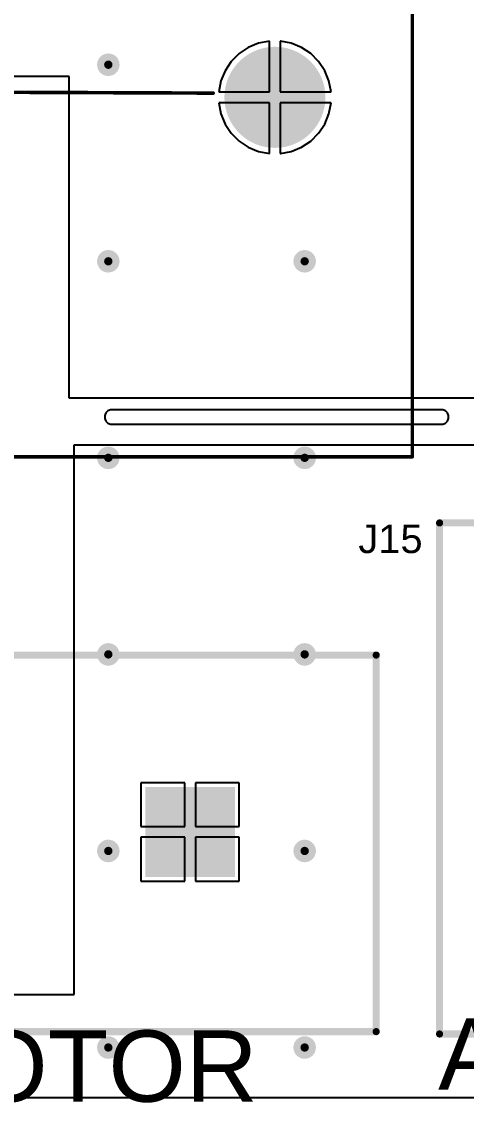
# Model space of a CAD drawing. Header units: millimetres. Extents: x -3 to 175, y -4 to 177.
# Drawn here: x 88.79 to 104.63, y -3.75 to 35.05 of the extents above; entities that cross this region are included whole.
import ezdxf

# ---------------------------------------------------------------- set-up
doc = ezdxf.new("R2010")
doc.units = ezdxf.units.MM
for name, color, linetype in [('BottomLayer', 5, 'Continuous'), ('BottomSolder', 6, 'Continuous'), ('MultiLayer', 9, 'Continuous'), ('PadHoleLayer', 156, 'Continuous'), ('TopLayer', 1, 'Continuous'), ('TopOverlay', 2, 'Continuous'), ('TopSolder', 216, 'Continuous'), ('ViaHoleLayer', 16, 'Continuous')]:
    doc.layers.add(name, color=color, linetype=linetype)
doc.styles.add('Arial', font='', dxfattribs={"height": 0.2})
doc.styles.get('Arial').set_extended_font_data('Arial')

# ---------------------------------------------------------------- blocks, each defined once
blk = doc.blocks.new('SLA_05VDC_SL_A_2')
at = {"layer": 'BottomLayer'}
h = blk.add_hatch(color=5, dxfattribs=at)
edge = h.paths.add_edge_path()
edge.add_arc((8.9, 7.6), 1.75, 0, 360)
h = blk.add_hatch(color=5, dxfattribs=at)
edge = h.paths.add_edge_path()
edge.add_arc((-8.9, 5.1), 1.75, 0, 360)
h = blk.add_hatch(color=5, dxfattribs=at)
edge = h.paths.add_edge_path()
edge.add_arc((-5.1, -7.6), 1.25, 0, 360)
h = blk.add_hatch(color=5, dxfattribs=at)
edge = h.paths.add_edge_path()
edge.add_arc((5.1, -7.6), 1.25, 0, 360)
at = {"layer": 'BottomSolder'}
h = blk.add_hatch(color=6, dxfattribs=at)
edge = h.paths.add_edge_path()
edge.add_arc((8.9, 7.6), 1.801, 0, 360)
h = blk.add_hatch(color=6, dxfattribs=at)
edge = h.paths.add_edge_path()
edge.add_arc((-8.9, 5.1), 1.801, 0, 360)
h = blk.add_hatch(color=6, dxfattribs=at)
edge = h.paths.add_edge_path()
edge.add_arc((-5.1, -7.6), 1.301, 0, 360)
h = blk.add_hatch(color=6, dxfattribs=at)
edge = h.paths.add_edge_path()
edge.add_arc((5.1, -7.6), 1.301, 0, 360)
at = {"layer": 'MultiLayer'}
h = blk.add_hatch(color=9, dxfattribs=at)
edge = h.paths.add_edge_path()
edge.add_arc((8.9, 7.6), 1.75, 0, 360)
h = blk.add_hatch(color=9, dxfattribs=at)
edge = h.paths.add_edge_path()
edge.add_arc((-8.9, 5.1), 1.75, 0, 360)
h = blk.add_hatch(color=9, dxfattribs=at)
edge = h.paths.add_edge_path()
edge.add_arc((-5.1, -7.6), 1.25, 0, 360)
h = blk.add_hatch(color=9, dxfattribs=at)
edge = h.paths.add_edge_path()
edge.add_arc((5.1, -7.6), 1.25, 0, 360)
at = {"layer": 'PadHoleLayer'}
h = blk.add_hatch(color=156, dxfattribs=at)
edge = h.paths.add_edge_path()
edge.add_arc((8.9, 7.6), 1.1, 0, 360)
h = blk.add_hatch(color=156, dxfattribs=at)
edge = h.paths.add_edge_path()
edge.add_arc((-8.9, 5.1), 1.1, 0, 360)
h = blk.add_hatch(color=156, dxfattribs=at)
edge = h.paths.add_edge_path()
edge.add_arc((-5.1, -7.6), 0.6, 0, 360)
h = blk.add_hatch(color=156, dxfattribs=at)
edge = h.paths.add_edge_path()
edge.add_arc((5.1, -7.6), 0.6, 0, 360)
at = {"layer": 'TopLayer'}
h = blk.add_hatch(color=1, dxfattribs=at)
edge = h.paths.add_edge_path()
edge.add_arc((8.9, 7.6), 1.75, 0, 360)
h = blk.add_hatch(color=1, dxfattribs=at)
edge = h.paths.add_edge_path()
edge.add_arc((-8.9, 5.1), 1.75, 0, 360)
h = blk.add_hatch(color=1, dxfattribs=at)
edge = h.paths.add_edge_path()
edge.add_arc((-5.1, -7.6), 1.25, 0, 360)
h = blk.add_hatch(color=1, dxfattribs=at)
edge = h.paths.add_edge_path()
edge.add_arc((5.1, -7.6), 1.25, 0, 360)
at = {"layer": 'TopSolder'}
h = blk.add_hatch(color=216, dxfattribs=at)
edge = h.paths.add_edge_path()
edge.add_arc((8.9, 7.6), 1.801, 0, 360)
h = blk.add_hatch(color=216, dxfattribs=at)
edge = h.paths.add_edge_path()
edge.add_arc((-8.9, 5.1), 1.801, 0, 360)
h = blk.add_hatch(color=216, dxfattribs=at)
edge = h.paths.add_edge_path()
edge.add_arc((-5.1, -7.6), 1.301, 0, 360)
h = blk.add_hatch(color=216, dxfattribs=at)
edge = h.paths.add_edge_path()
edge.add_arc((5.1, -7.6), 1.301, 0, 360)
at = {"layer": 'TopOverlay'}
for points, const_width in [([(-13.8, 17.899), (-13.8, 0.957)], 0.127), ([(13.701, 17.899), (-13.8, 17.899)], 0.127), ([(13.731, 17.899), (13.701, 17.899)], 0.127), ([(13.731, 17.899), (13.731, 5.174)], 0.127), ([(8.001, 12.601), (5.44, 11.023)], 0.127), ([(4.976, 10.368), (0.82, 4.92)], 0.127), ([(8.702, 10), (8.702, 9.341)], 0.127), ([(8.841, 5.123), (8.827, 5.123)], 0.254), ([(8.841, 5.174), (8.841, 5.123)], 0.254), ([(8.827, 5.123), (8.827, -14.051)], 0.127), ([(13.731, 5.174), (8.841, 5.174)], 0.127), ([(0.82, 4.92), (-6.7, 4.95)], 0.127), ([(-11.285, 0.95), (-13.792, 0.95)], 0.127), ([(-11.285, 0.95), (-11.285, -14.051)], 0.127), ([(-3.8, -7.18), (-3.8, -7.35)], 0.127), ([(-2.578, -7.18), (-3.8, -7.18)], 0.127), ([(3.7, -7.081), (2.421, -7.081)], 0.127), ([(3.7, -7.081), (3.7, -7.251)], 0.127), ([(8.827, -14.051), (-11.285, -14.051)], 0.127)]:
    blk.add_lwpolyline(points, dxfattribs=dict(at, const_width=const_width))
for points, const_width in [([(-13.832, 17.899, 1), (-13.768, 17.899, 1)], 0.0635), ([(-13.832, 17.899, 1), (-13.768, 17.899, 1)], 0.0635), ([(13.669, 17.899, 1), (13.733, 17.899, 1)], 0.0635), ([(13.669, 17.899, 1), (13.733, 17.899, 1)], 0.0635), ([(13.699, 17.899, 1), (13.763, 17.899, 1)], 0.0635), ([(13.699, 17.899, 1), (13.763, 17.899, 1)], 0.0635), ([(7.969, 12.601, 1), (8.033, 12.601, 1)], 0.0635), ([(5.602, 10.7, 1), (4.8, 10.7, 1)], 0.127), ([(5.408, 11.023, 1), (5.472, 11.023, 1)], 0.0635), ([(9.103, 10.401, 1), (8.3, 10.401, 1)], 0.127), ([(4.768, 10.7, 1), (4.831, 10.7, 1)], 0.0635), ([(5.57, 10.7, 1), (5.634, 10.7, 1)], 0.0635), ([(4.944, 10.368, 1), (5.008, 10.368, 1)], 0.0635), ([(8.268, 10.401, 1), (8.332, 10.401, 1)], 0.0635), ([(9.071, 10.401, 1), (9.134, 10.401, 1)], 0.0635), ([(8.67, 10, 1), (8.734, 10, 1)], 0.0635), ([(8.67, 9.341, 1), (8.734, 9.341, 1)], 0.0635), ([(8.763, 5.123, 1), (8.89, 5.123, 1)], 0.127), ([(8.777, 5.174, 1), (8.904, 5.174, 1)], 0.127), ([(8.777, 5.123, 1), (8.904, 5.123, 1)], 0.127), ([(8.777, 5.123, 1), (8.904, 5.123, 1)], 0.127), ([(8.795, 5.123, 1), (8.859, 5.123, 1)], 0.0635), ([(8.809, 5.174, 1), (8.873, 5.174, 1)], 0.0635), ([(13.699, 5.174, 1), (13.763, 5.174, 1)], 0.0635), ([(13.699, 5.174, 1), (13.763, 5.174, 1)], 0.0635), ([(-6.732, 4.95, 1), (-6.668, 4.95, 1)], 0.0635), ([(0.789, 4.92, 1), (0.852, 4.92, 1)], 0.0635), ([(0.789, 4.92, 1), (0.852, 4.92, 1)], 0.0635), ([(-13.832, 0.957, 1), (-13.768, 0.957, 1)], 0.0635), ([(-13.824, 0.95, 1), (-13.761, 0.95, 1)], 0.0635), ([(-11.317, 0.95, 1), (-11.253, 0.95, 1)], 0.0635), ([(-11.317, 0.95, 1), (-11.253, 0.95, 1)], 0.0635), ([(-3.832, -7.18, 1), (-3.768, -7.18, 1)], 0.0635), ([(-3.832, -7.18, 1), (-3.768, -7.18, 1)], 0.0635), ([(-3.832, -7.35, 1), (-3.768, -7.35, 1)], 0.0635), ([(-2.61, -7.18, 1), (-2.546, -7.18, 1)], 0.0635), ([(-2.61, -7.18, 1), (-2.546, -7.18, 1)], 0.0635), ([(-0.11, -7.081, 1), (-0.047, -7.081, 1)], 0.0635), ([(-0.11, -7.18, 1), (-0.047, -7.18, 1)], 0.0635), ([(2.389, -7.081, 1), (2.453, -7.081, 1)], 0.0635), ([(2.389, -7.081, 1), (2.453, -7.081, 1)], 0.0635), ([(3.668, -7.081, 1), (3.732, -7.081, 1)], 0.0635), ([(3.668, -7.081, 1), (3.732, -7.081, 1)], 0.0635), ([(3.668, -7.251, 1), (3.732, -7.251, 1)], 0.0635), ([(-11.317, -14.051, 1), (-11.253, -14.051, 1)], 0.0635), ([(-11.317, -14.051, 1), (-11.253, -14.051, 1)], 0.0635), ([(8.795, -14.051, 1), (8.859, -14.051, 1)], 0.0635), ([(8.795, -14.051, 1), (8.859, -14.051, 1)], 0.0635)]:
    blk.add_lwpolyline(points, format="xyb", close=True, dxfattribs=dict(at, const_width=const_width))
at = {"layer": 'TopOverlay', "const_width": 0.127}
for points in [[(-2.578, -7.18, -0.978734), (-0.078, -7.081)], [(-0.078, -7.18, -0.978734), (2.421, -7.081)]]:
    blk.add_lwpolyline(points, format="xyb", dxfattribs=at)
blk = doc.blocks.new('KF58C_10_0_2P_104')
at = {"layer": 'BottomLayer'}
blk.add_hatch(color=5, dxfattribs=at).paths.add_polyline_path([(-6.5, 1.5), (-3.5, 1.5), (-3.5, -1.5), (-6.5, -1.5)])
h = blk.add_hatch(color=5, dxfattribs=at)
edge = h.paths.add_edge_path()
edge.add_arc((5, 0), 1.5, 0, 360)
at = {"layer": 'BottomSolder'}
blk.add_hatch(color=6, dxfattribs=at).paths.add_polyline_path([(-6.602, 1.602), (-3.398, 1.602), (-3.398, -1.602), (-6.602, -1.602)])
h = blk.add_hatch(color=6, dxfattribs=at)
edge = h.paths.add_edge_path()
edge.add_arc((5, 0), 1.602, 0, 360)
at = {"layer": 'MultiLayer'}
blk.add_hatch(color=9, dxfattribs=at).paths.add_polyline_path([(-6.5, 1.5), (-3.5, 1.5), (-3.5, -1.5), (-6.5, -1.5)])
h = blk.add_hatch(color=9, dxfattribs=at)
edge = h.paths.add_edge_path()
edge.add_arc((5, 0), 1.5, 0, 360)
at = {"layer": 'PadHoleLayer'}
h = blk.add_hatch(color=156, dxfattribs=at)
edge = h.paths.add_edge_path()
edge.add_arc((-5, 0), 0.9, 0, 360)
h = blk.add_hatch(color=156, dxfattribs=at)
edge = h.paths.add_edge_path()
edge.add_arc((5, 0), 0.9, 0, 360)
at = {"layer": 'TopLayer'}
blk.add_hatch(color=1, dxfattribs=at).paths.add_polyline_path([(-6.5, 1.5), (-3.5, 1.5), (-3.5, -1.5), (-6.5, -1.5)])
h = blk.add_hatch(color=1, dxfattribs=at)
edge = h.paths.add_edge_path()
edge.add_arc((5, 0), 1.5, 0, 360)
at = {"layer": 'TopSolder'}
blk.add_hatch(color=216, dxfattribs=at).paths.add_polyline_path([(-6.602, 1.602), (-3.398, 1.602), (-3.398, -1.602), (-6.602, -1.602)])
h = blk.add_hatch(color=216, dxfattribs=at)
edge = h.paths.add_edge_path()
edge.add_arc((5, 0), 1.602, 0, 360)
at = {"layer": 'TopOverlay', "const_width": 0.254}
for points in [[(11.633, 7.112), (-11.633, 7.112)], [(-11.633, 7.112), (-11.633, -6.299)], [(11.633, 7.112), (11.633, -6.299)], [(11.633, -6.299), (-11.633, -6.299)]]:
    blk.add_lwpolyline(points, dxfattribs=at)
at = {"layer": 'TopOverlay', "const_width": 0.127}
for points in [[(-11.697, 7.112, 1), (-11.57, 7.112, 1)], [(-11.697, 7.112, 1), (-11.57, 7.112, 1)], [(11.57, 7.112, 1), (11.697, 7.112, 1)], [(11.57, 7.112, 1), (11.697, 7.112, 1)], [(-11.697, -6.299, 1), (-11.57, -6.299, 1)], [(-11.697, -6.299, 1), (-11.57, -6.299, 1)], [(11.57, -6.299, 1), (11.697, -6.299, 1)], [(11.57, -6.299, 1), (11.697, -6.299, 1)]]:
    blk.add_lwpolyline(points, format="xyb", close=True, dxfattribs=at)
blk = doc.blocks.new('KF78C_13_0_2P_106')
at = {"layer": 'BottomLayer'}
blk.add_hatch(color=5, dxfattribs=at).paths.add_polyline_path([(-8.5, 2), (-4.5, 2), (-4.5, -2), (-8.5, -2)])
h = blk.add_hatch(color=5, dxfattribs=at)
edge = h.paths.add_edge_path()
edge.add_arc((6.5, 0), 2, 0, 360)
at = {"layer": 'BottomSolder'}
blk.add_hatch(color=6, dxfattribs=at).paths.add_polyline_path([(-8.551, 2.051), (-4.449, 2.051), (-4.449, -2.051), (-8.551, -2.051)])
h = blk.add_hatch(color=6, dxfattribs=at)
edge = h.paths.add_edge_path()
edge.add_arc((6.5, 0), 2.051, 0, 360)
at = {"layer": 'MultiLayer'}
blk.add_hatch(color=9, dxfattribs=at).paths.add_polyline_path([(-8.5, 2), (-4.5, 2), (-4.5, -2), (-8.5, -2)])
h = blk.add_hatch(color=9, dxfattribs=at)
edge = h.paths.add_edge_path()
edge.add_arc((6.5, 0), 2, 0, 360)
at = {"layer": 'PadHoleLayer'}
h = blk.add_hatch(color=156, dxfattribs=at)
edge = h.paths.add_edge_path()
edge.add_arc((-6.5, 0), 1.3, 0, 360)
h = blk.add_hatch(color=156, dxfattribs=at)
edge = h.paths.add_edge_path()
edge.add_arc((6.5, 0), 1.3, 0, 360)
at = {"layer": 'TopLayer'}
blk.add_hatch(color=1, dxfattribs=at).paths.add_polyline_path([(-8.5, 2), (-4.5, 2), (-4.5, -2), (-8.5, -2)])
h = blk.add_hatch(color=1, dxfattribs=at)
edge = h.paths.add_edge_path()
edge.add_arc((6.5, 0), 2, 0, 360)
at = {"layer": 'TopSolder'}
blk.add_hatch(color=216, dxfattribs=at).paths.add_polyline_path([(-8.551, 2.051), (-4.449, 2.051), (-4.449, -2.051), (-8.551, -2.051)])
h = blk.add_hatch(color=216, dxfattribs=at)
edge = h.paths.add_edge_path()
edge.add_arc((6.5, 0), 2.051, 0, 360)
at = {"layer": 'TopOverlay', "const_width": 0.254}
for points in [[(-14.5, 9.1), (-14.5, -9.1)], [(14.5, 9.1), (-14.5, 9.1)], [(14.5, 9.1), (14.5, -9.1)], [(14.5, -9.1), (-14.5, -9.1)]]:
    blk.add_lwpolyline(points, dxfattribs=at)
at = {"layer": 'TopOverlay', "const_width": 0.127}
for points in [[(-14.563, 9.1, 1), (-14.436, 9.1, 1)], [(-14.563, 9.1, 1), (-14.436, 9.1, 1)], [(14.437, 9.1, 1), (14.564, 9.1, 1)], [(14.437, 9.1, 1), (14.564, 9.1, 1)], [(-14.563, -9.1, 1), (-14.436, -9.1, 1)], [(-14.563, -9.1, 1), (-14.436, -9.1, 1)], [(14.437, -9.1, 1), (14.564, -9.1, 1)], [(14.437, -9.1, 1), (14.564, -9.1, 1)]]:
    blk.add_lwpolyline(points, format="xyb", close=True, dxfattribs=at)

msp = doc.modelspace()

# ---------------------------------------------------------------- hatches: boundary and pattern name
at = {"layer": 'BottomLayer'}
h = msp.add_hatch(color=5, dxfattribs=at)
edge = h.paths.add_edge_path()
edge.add_arc((91.873, 33.521), 0.3, 0, 360)
h = msp.add_hatch(color=5, dxfattribs=at)
edge = h.paths.add_edge_path()
edge.add_arc((91.873, 26.521), 0.3, 0, 360)
h = msp.add_hatch(color=5, dxfattribs=at)
edge = h.paths.add_edge_path()
edge.add_arc((98.873, 26.521), 0.3, 0, 360)
h = msp.add_hatch(color=5, dxfattribs=at)
edge = h.paths.add_edge_path()
edge.add_arc((91.873, 19.521), 0.3, 0, 360)
h = msp.add_hatch(color=5, dxfattribs=at)
edge = h.paths.add_edge_path()
edge.add_arc((98.873, 19.521), 0.3, 0, 360)
h = msp.add_hatch(color=5, dxfattribs=at)
edge = h.paths.add_edge_path()
edge.add_arc((91.873, 12.521), 0.3, 0, 360)
h = msp.add_hatch(color=5, dxfattribs=at)
edge = h.paths.add_edge_path()
edge.add_arc((98.873, 12.521), 0.3, 0, 360)
h = msp.add_hatch(color=5, dxfattribs=at)
edge = h.paths.add_edge_path()
edge.add_arc((91.873, 5.521), 0.3, 0, 360)
h = msp.add_hatch(color=5, dxfattribs=at)
edge = h.paths.add_edge_path()
edge.add_arc((98.873, 5.521), 0.3, 0, 360)
h = msp.add_hatch(color=5, dxfattribs=at)
edge = h.paths.add_edge_path()
edge.add_arc((91.873, -1.479), 0.3, 0, 360)
h = msp.add_hatch(color=5, dxfattribs=at)
edge = h.paths.add_edge_path()
edge.add_arc((98.873, -1.479), 0.3, 0, 360)
at = {"layer": 'BottomSolder'}
h = msp.add_hatch(color=6, dxfattribs=at)
edge = h.paths.add_edge_path()
edge.add_arc((91.873, 33.521), 0.402, 0, 360)
h = msp.add_hatch(color=6, dxfattribs=at)
edge = h.paths.add_edge_path()
edge.add_arc((91.873, 26.521), 0.402, 0, 360)
h = msp.add_hatch(color=6, dxfattribs=at)
edge = h.paths.add_edge_path()
edge.add_arc((98.873, 26.521), 0.402, 0, 360)
h = msp.add_hatch(color=6, dxfattribs=at)
edge = h.paths.add_edge_path()
edge.add_arc((91.873, 19.521), 0.402, 0, 360)
h = msp.add_hatch(color=6, dxfattribs=at)
edge = h.paths.add_edge_path()
edge.add_arc((98.873, 19.521), 0.402, 0, 360)
h = msp.add_hatch(color=6, dxfattribs=at)
edge = h.paths.add_edge_path()
edge.add_arc((91.873, 12.521), 0.402, 0, 360)
h = msp.add_hatch(color=6, dxfattribs=at)
edge = h.paths.add_edge_path()
edge.add_arc((98.873, 12.521), 0.402, 0, 360)
h = msp.add_hatch(color=6, dxfattribs=at)
edge = h.paths.add_edge_path()
edge.add_arc((91.873, 5.521), 0.402, 0, 360)
h = msp.add_hatch(color=6, dxfattribs=at)
edge = h.paths.add_edge_path()
edge.add_arc((98.873, 5.521), 0.402, 0, 360)
h = msp.add_hatch(color=6, dxfattribs=at)
edge = h.paths.add_edge_path()
edge.add_arc((91.873, -1.479), 0.402, 0, 360)
h = msp.add_hatch(color=6, dxfattribs=at)
edge = h.paths.add_edge_path()
edge.add_arc((98.873, -1.479), 0.402, 0, 360)
at = {"layer": 'TopLayer'}
h = msp.add_hatch(color=1, dxfattribs=at)
edge = h.paths.add_edge_path()
edge.add_arc((91.873, 33.521), 0.3, 0, 360)
h = msp.add_hatch(color=1, dxfattribs=at)
edge = h.paths.add_edge_path()
edge.add_arc((91.873, 26.521), 0.3, 0, 360)
h = msp.add_hatch(color=1, dxfattribs=at)
edge = h.paths.add_edge_path()
edge.add_arc((98.873, 26.521), 0.3, 0, 360)
h = msp.add_hatch(color=1, dxfattribs=at)
edge = h.paths.add_edge_path()
edge.add_arc((91.873, 19.521), 0.3, 0, 360)
h = msp.add_hatch(color=1, dxfattribs=at)
edge = h.paths.add_edge_path()
edge.add_arc((98.873, 19.521), 0.3, 0, 360)
h = msp.add_hatch(color=1, dxfattribs=at)
edge = h.paths.add_edge_path()
edge.add_arc((91.873, 12.521), 0.3, 0, 360)
h = msp.add_hatch(color=1, dxfattribs=at)
edge = h.paths.add_edge_path()
edge.add_arc((98.873, 12.521), 0.3, 0, 360)
h = msp.add_hatch(color=1, dxfattribs=at)
edge = h.paths.add_edge_path()
edge.add_arc((91.873, 5.521), 0.3, 0, 360)
h = msp.add_hatch(color=1, dxfattribs=at)
edge = h.paths.add_edge_path()
edge.add_arc((98.873, 5.521), 0.3, 0, 360)
h = msp.add_hatch(color=1, dxfattribs=at)
edge = h.paths.add_edge_path()
edge.add_arc((91.873, -1.479), 0.3, 0, 360)
h = msp.add_hatch(color=1, dxfattribs=at)
edge = h.paths.add_edge_path()
edge.add_arc((98.873, -1.479), 0.3, 0, 360)
at = {"layer": 'TopSolder'}
h = msp.add_hatch(color=216, dxfattribs=at)
edge = h.paths.add_edge_path()
edge.add_arc((91.873, 33.521), 0.402, 0, 360)
h = msp.add_hatch(color=216, dxfattribs=at)
edge = h.paths.add_edge_path()
edge.add_arc((91.873, 26.521), 0.402, 0, 360)
h = msp.add_hatch(color=216, dxfattribs=at)
edge = h.paths.add_edge_path()
edge.add_arc((98.873, 26.521), 0.402, 0, 360)
h = msp.add_hatch(color=216, dxfattribs=at)
edge = h.paths.add_edge_path()
edge.add_arc((91.873, 19.521), 0.402, 0, 360)
h = msp.add_hatch(color=216, dxfattribs=at)
edge = h.paths.add_edge_path()
edge.add_arc((98.873, 19.521), 0.402, 0, 360)
h = msp.add_hatch(color=216, dxfattribs=at)
edge = h.paths.add_edge_path()
edge.add_arc((91.873, 12.521), 0.402, 0, 360)
h = msp.add_hatch(color=216, dxfattribs=at)
edge = h.paths.add_edge_path()
edge.add_arc((98.873, 12.521), 0.402, 0, 360)
h = msp.add_hatch(color=216, dxfattribs=at)
edge = h.paths.add_edge_path()
edge.add_arc((91.873, 5.521), 0.402, 0, 360)
h = msp.add_hatch(color=216, dxfattribs=at)
edge = h.paths.add_edge_path()
edge.add_arc((98.873, 5.521), 0.402, 0, 360)
h = msp.add_hatch(color=216, dxfattribs=at)
edge = h.paths.add_edge_path()
edge.add_arc((91.873, -1.479), 0.402, 0, 360)
h = msp.add_hatch(color=216, dxfattribs=at)
edge = h.paths.add_edge_path()
edge.add_arc((98.873, -1.479), 0.402, 0, 360)
at = {"layer": 'ViaHoleLayer'}
h = msp.add_hatch(color=16, dxfattribs=at)
edge = h.paths.add_edge_path()
edge.add_arc((91.873, 33.521), 0.15, 0, 360)
h = msp.add_hatch(color=16, dxfattribs=at)
edge = h.paths.add_edge_path()
edge.add_arc((91.873, 26.521), 0.15, 0, 360)
h = msp.add_hatch(color=16, dxfattribs=at)
edge = h.paths.add_edge_path()
edge.add_arc((98.873, 26.521), 0.15, 0, 360)
h = msp.add_hatch(color=16, dxfattribs=at)
edge = h.paths.add_edge_path()
edge.add_arc((91.873, 19.521), 0.15, 0, 360)
h = msp.add_hatch(color=16, dxfattribs=at)
edge = h.paths.add_edge_path()
edge.add_arc((98.873, 19.521), 0.15, 0, 360)
h = msp.add_hatch(color=16, dxfattribs=at)
edge = h.paths.add_edge_path()
edge.add_arc((91.873, 12.521), 0.15, 0, 360)
h = msp.add_hatch(color=16, dxfattribs=at)
edge = h.paths.add_edge_path()
edge.add_arc((98.873, 12.521), 0.15, 0, 360)
h = msp.add_hatch(color=16, dxfattribs=at)
edge = h.paths.add_edge_path()
edge.add_arc((91.873, 5.521), 0.15, 0, 360)
h = msp.add_hatch(color=16, dxfattribs=at)
edge = h.paths.add_edge_path()
edge.add_arc((98.873, 5.521), 0.15, 0, 360)
h = msp.add_hatch(color=16, dxfattribs=at)
edge = h.paths.add_edge_path()
edge.add_arc((91.873, -1.479), 0.15, 0, 360)
h = msp.add_hatch(color=16, dxfattribs=at)
edge = h.paths.add_edge_path()
edge.add_arc((98.873, -1.479), 0.15, 0, 360)

# ---------------------------------------------------------------- linework, layer by layer
at = {"layer": 'BottomLayer'}
for p, q in [((97.227, 34.287), (96.863, 34.136)), ((97.615, 34.364), (97.227, 34.287)), ((97.622, 34.364), (97.615, 34.364)), ((97.622, 32.55), (97.622, 34.364)), ((98.009, 34.364), (98.003, 34.364)), ((98.003, 34.364), (98.003, 32.55)), ((98.397, 34.287), (98.009, 34.364)), ((98.761, 34.136), (98.397, 34.287)), ((96.535, 33.916), (96.255, 33.637)), ((96.863, 34.136), (96.535, 33.916)), ((99.089, 33.916), (98.761, 34.136)), ((99.369, 33.637), (99.089, 33.916)), ((96.255, 33.637), (96.036, 33.309)), ((99.588, 33.309), (99.369, 33.637)), ((90.475, 33.096), (75.006, 33.096)), ((90.475, 21.641), (90.475, 33.096)), ((96.036, 33.309), (95.885, 32.944)), ((99.739, 32.944), (99.588, 33.309)), ((95.885, 32.944), (95.808, 32.557)), ((99.816, 32.557), (99.739, 32.944)), ((95.808, 32.557), (95.808, 32.55)), ((95.808, 32.55), (97.622, 32.55)), ((98.003, 32.55), (99.816, 32.55)), ((99.816, 32.55), (99.816, 32.557)), ((97.622, 32.169), (95.808, 32.169)), ((95.808, 32.169), (95.808, 32.162)), ((95.808, 32.162), (95.885, 31.775)), ((97.622, 30.356), (97.622, 32.169)), ((99.816, 32.169), (98.003, 32.169)), ((98.003, 32.169), (98.003, 30.356)), ((99.739, 31.775), (99.816, 32.162)), ((99.816, 32.162), (99.816, 32.169)), ((95.885, 31.775), (96.036, 31.41)), ((99.588, 31.41), (99.739, 31.775)), ((96.036, 31.41), (96.255, 31.082)), ((96.255, 31.082), (96.535, 30.803)), ((99.089, 30.803), (99.369, 31.082)), ((99.369, 31.082), (99.588, 31.41)), ((96.535, 30.803), (96.863, 30.584)), ((98.761, 30.584), (99.089, 30.803)), ((96.863, 30.584), (97.227, 30.433)), ((97.227, 30.433), (97.615, 30.356)), ((97.615, 30.356), (97.622, 30.356)), ((98.003, 30.356), (98.009, 30.356)), ((98.009, 30.356), (98.397, 30.433)), ((98.397, 30.433), (98.761, 30.584)), ((105.283, 21.641), (90.475, 21.641)), ((90.653, 0.406), (90.653, 19.99)), ((90.653, 19.99), (105.283, 19.99)), ((94.599, 7.952), (93.035, 7.952)), ((93.035, 7.952), (93.035, 6.388)), ((94.599, 6.388), (94.599, 7.952)), ((96.543, 7.952), (94.98, 7.952)), ((94.98, 7.952), (94.98, 6.388)), ((96.543, 6.388), (96.543, 7.952)), ((93.035, 6.388), (94.599, 6.388)), ((94.98, 6.388), (96.543, 6.388)), ((94.599, 6.007), (93.035, 6.007)), ((93.035, 6.007), (93.035, 4.444)), ((94.599, 4.444), (94.599, 6.007)), ((96.543, 6.007), (94.98, 6.007)), ((94.98, 6.007), (94.98, 4.444)), ((96.543, 4.444), (96.543, 6.007)), ((93.035, 4.444), (94.599, 4.444)), ((94.98, 4.444), (96.543, 4.444)), ((75.946, 0.406), (90.653, 0.406)), ((174.925, -3.272), (-2.814, -3.272))]:
    msp.add_line(p, q, dxfattribs=at)
at = {"layer": 'MultiLayer'}
for p, q in [((91.788, 21.12), (91.749, 21.026)), ((91.749, 21.026), (91.749, 20.976)), ((91.749, 20.976), (91.749, 20.976)), ((91.749, 20.976), (91.749, 20.925)), ((91.859, 21.191), (91.788, 21.12)), ((91.953, 21.23), (91.859, 21.191)), ((92.003, 21.23), (91.953, 21.23)), ((103.75, 21.23), (92.003, 21.23)), ((103.801, 21.23), (103.75, 21.23)), ((103.75, 21.23), (103.75, 21.23)), ((103.894, 21.191), (103.801, 21.23)), ((103.966, 21.12), (103.894, 21.191)), ((104.004, 21.026), (103.966, 21.12)), ((104.004, 20.976), (104.004, 21.026)), ((104.004, 20.925), (104.004, 20.976)), ((91.749, 20.925), (91.788, 20.832)), ((91.788, 20.832), (91.859, 20.76)), ((91.859, 20.76), (91.953, 20.722)), ((91.953, 20.722), (92.003, 20.722)), ((92.003, 20.722), (92.003, 20.722)), ((92.003, 20.722), (103.75, 20.722)), ((103.75, 20.722), (103.801, 20.722)), ((103.801, 20.722), (103.894, 20.76)), ((103.894, 20.76), (103.966, 20.832)), ((103.966, 20.832), (104.004, 20.925))]:
    msp.add_line(p, q, dxfattribs=at)
at = {"layer": 'TopLayer'}
for p, q in [((97.227, 34.287), (96.863, 34.136)), ((97.615, 34.364), (97.227, 34.287)), ((97.622, 34.364), (97.615, 34.364)), ((97.622, 32.55), (97.622, 34.364)), ((98.009, 34.364), (98.003, 34.364)), ((98.003, 34.364), (98.003, 32.55)), ((98.397, 34.287), (98.009, 34.364)), ((98.761, 34.136), (98.397, 34.287)), ((96.535, 33.916), (96.255, 33.637)), ((96.863, 34.136), (96.535, 33.916)), ((99.089, 33.916), (98.761, 34.136)), ((99.369, 33.637), (99.089, 33.916)), ((96.255, 33.637), (96.036, 33.309)), ((99.588, 33.309), (99.369, 33.637)), ((90.475, 33.096), (74.397, 33.096)), ((90.475, 21.641), (90.475, 33.096)), ((96.036, 33.309), (95.885, 32.944)), ((99.739, 32.944), (99.588, 33.309)), ((95.885, 32.944), (95.808, 32.557)), ((99.816, 32.557), (99.739, 32.944)), ((95.808, 32.557), (95.808, 32.55)), ((95.808, 32.55), (97.622, 32.55)), ((98.003, 32.55), (99.816, 32.55)), ((99.816, 32.55), (99.816, 32.557)), ((97.622, 32.169), (95.808, 32.169)), ((95.808, 32.169), (95.808, 32.162)), ((95.808, 32.162), (95.885, 31.775)), ((97.622, 30.356), (97.622, 32.169)), ((99.816, 32.169), (98.003, 32.169)), ((98.003, 32.169), (98.003, 30.356)), ((99.739, 31.775), (99.816, 32.162)), ((99.816, 32.162), (99.816, 32.169)), ((95.885, 31.775), (96.036, 31.41)), ((99.588, 31.41), (99.739, 31.775)), ((96.036, 31.41), (96.255, 31.082)), ((96.255, 31.082), (96.535, 30.803)), ((99.089, 30.803), (99.369, 31.082)), ((99.369, 31.082), (99.588, 31.41)), ((96.535, 30.803), (96.863, 30.584)), ((98.761, 30.584), (99.089, 30.803)), ((96.863, 30.584), (97.227, 30.433)), ((97.227, 30.433), (97.615, 30.356)), ((97.615, 30.356), (97.622, 30.356)), ((98.003, 30.356), (98.009, 30.356)), ((98.009, 30.356), (98.397, 30.433)), ((98.397, 30.433), (98.761, 30.584)), ((105.283, 21.641), (90.475, 21.641)), ((90.653, 0.406), (90.653, 19.99)), ((90.653, 19.99), (105.283, 19.99)), ((94.599, 7.952), (93.035, 7.952)), ((93.035, 7.952), (93.035, 6.388)), ((94.599, 6.388), (94.599, 7.952)), ((96.543, 7.952), (94.98, 7.952)), ((94.98, 7.952), (94.98, 6.388)), ((96.543, 6.388), (96.543, 7.952)), ((93.035, 6.388), (94.599, 6.388)), ((94.98, 6.388), (96.543, 6.388)), ((94.599, 6.007), (93.035, 6.007)), ((93.035, 6.007), (93.035, 4.444)), ((94.599, 4.444), (94.599, 6.007)), ((96.543, 6.007), (94.98, 6.007)), ((94.98, 6.007), (94.98, 4.444)), ((96.543, 4.444), (96.543, 6.007)), ((93.035, 4.444), (94.599, 4.444)), ((94.98, 4.444), (96.543, 4.444)), ((75.946, 0.406), (90.653, 0.406)), ((174.925, -3.272), (-2.814, -3.272))]:
    msp.add_line(p, q, dxfattribs=at)

# ---------------------------------------------------------------- block references
at = {"rotation": 180}
for name, p in [('SLA_05VDC_SL_A_2', (88.912, 37.46)), ('KF78C_13_0_2P_106', (118.183, 8.103)), ('KF58C_10_0_2P_104', (89.789, 6.198))]:
    msp.add_blockref(name, p, dxfattribs=at)

# ---------------------------------------------------------------- texts
at = {"layer": 'TopOverlay', "style": 'Arial'}
msp.add_text('J15', height=1.016, dxfattribs=at).set_placement((100.788, 16.129))
for s, p in [('AIR PUMP [15A]', (103.632, -2.981)), ('AC MOTOR', (78.08, -3.41))]:
    msp.add_text(s, height=2.54, rotation=360, dxfattribs=at).set_placement(p)

doc.saveas('drawing.dxf')
